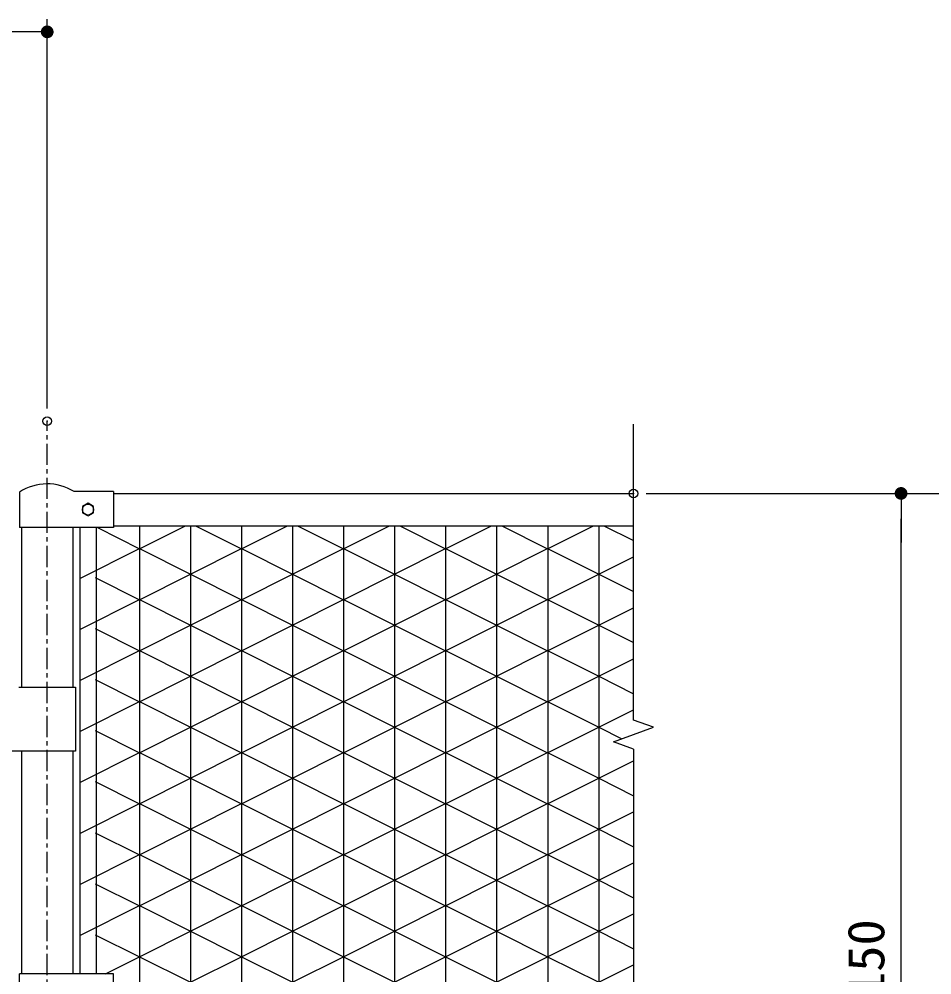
# Model space of a CAD drawing. Units: millimetres, scale not verified. Extents: x -4425 to 4425, y -3150 to 3150.
# Drawn here: x -2105 to -1032, y 486 to 1610 of the extents above; entities that cross this region are included whole.
import ezdxf
from ezdxf.enums import TextEntityAlignment as Align

# ---------------------------------------------------------------- set-up
doc = ezdxf.new("R2010")
doc.units = ezdxf.units.MM
doc.header["$LTSCALE"] = 20
doc.header["$PDMODE"] = 32
doc.header["$PDSIZE"] = 10
doc.linetypes.add('USER1', pattern=[2, 1.25, -0.25, 0.25, -0.25])
for name, color, linetype, lineweight in [('0-0_BUHIN', 7, 'Continuous', 25), ('0-2_KOUZOU', 7, 'Continuous', 25), ('0-3_SUNPOU', 1, 'Continuous', 25), ('0-D_AMI-HATCH', 6, 'Continuous', 25)]:
    doc.layers.add(name, color=color, linetype=linetype, lineweight=lineweight)
doc.layers.add('0-5_DEFPOINTS', color=7, linetype='Continuous')
doc.styles.add('ＭＳ ゴシック', font='')
doc.styles.get('ＭＳ ゴシック').set_extended_font_data('MS Gothic')

# ---------------------------------------------------------------- blocks, each defined once
blk = doc.blocks.new('M1')
at = {"layer": '0-3_SUNPOU'}
blk.add_line((-5, 0), (-38.58, 0), dxfattribs=at)
for points in [[(0, 0), (-5, 0), (-4.96, 0.63)], [(0, 0), (-4.96, -0.63), (-5, 0)], [(0, 0), (-4.96, 0.63), (-4.84, 1.24)], [(0, 0), (-4.84, -1.24), (-4.96, -0.63)], [(0, 0), (-4.84, 1.24), (-4.65, 1.84)], [(0, 0), (-4.65, -1.84), (-4.84, -1.24)], [(0, 0), (-4.65, 1.84), (-4.38, 2.41)], [(0, 0), (-4.38, -2.41), (-4.65, -1.84)], [(0, 0), (-4.38, 2.41), (-4.05, 2.94)], [(0, 0), (-4.05, -2.94), (-4.38, -2.41)], [(0, 0), (-4.05, 2.94), (-3.64, 3.42)], [(0, 0), (-3.64, -3.42), (-4.05, -2.94)], [(0, 0), (-3.64, 3.42), (-3.19, 3.85)], [(0, 0), (-3.19, -3.85), (-3.64, -3.42)], [(0, 0), (-3.19, 3.85), (-2.68, 4.22)], [(0, 0), (-2.68, -4.22), (-3.19, -3.85)], [(0, 0), (-2.68, 4.22), (-2.13, 4.52)], [(0, 0), (-2.13, -4.52), (-2.68, -4.22)], [(0, 0), (-2.13, 4.52), (-1.55, 4.76)], [(0, 0), (-1.55, -4.76), (-2.13, -4.52)], [(0, 0), (-1.55, 4.76), (-0.94, 4.91)], [(0, 0), (-0.94, -4.91), (-1.55, -4.76)], [(0, 0), (-0.94, 4.91), (-0.31, 4.99)], [(0, 0), (-0.31, -4.99), (-0.94, -4.91)], [(0, 0), (-0.31, 4.99), (0.31, 4.99)], [(0, 0), (0.31, -4.99), (-0.31, -4.99)], [(0, 0), (0.31, 4.99), (0.94, 4.91)], [(0, 0), (0.94, 4.91), (1.55, 4.76)], [(0, 0), (1.55, 4.76), (2.13, 4.52)], [(0, 0), (2.13, 4.52), (2.68, 4.22)], [(0, 0), (2.68, 4.22), (3.19, 3.85)], [(0, 0), (3.19, 3.85), (3.64, 3.42)], [(0, 0), (3.64, 3.42), (4.05, 2.94)], [(0, 0), (4.05, 2.94), (4.38, 2.41)], [(0, 0), (4.38, 2.41), (4.65, 1.84)], [(0, 0), (4.65, 1.84), (4.84, 1.24)], [(0, 0), (4.84, 1.24), (4.96, 0.63)], [(0, 0), (4.96, 0.63), (5, 0)], [(0, 0), (0.94, -4.91), (0.31, -4.99)], [(0, 0), (1.55, -4.76), (0.94, -4.91)], [(0, 0), (2.13, -4.52), (1.55, -4.76)], [(0, 0), (2.68, -4.22), (2.13, -4.52)], [(0, 0), (3.19, -3.85), (2.68, -4.22)], [(0, 0), (3.64, -3.42), (3.19, -3.85)], [(0, 0), (4.05, -2.94), (3.64, -3.42)], [(0, 0), (4.38, -2.41), (4.05, -2.94)], [(0, 0), (4.65, -1.84), (4.38, -2.41)], [(0, 0), (4.84, -1.24), (4.65, -1.84)], [(0, 0), (4.96, -0.63), (4.84, -1.24)], [(0, 0), (5, 0), (4.96, -0.63)]]:
    blk.add_solid(points, dxfattribs=at)

msp = doc.modelspace()

# ---------------------------------------------------------------- linework, layer by layer
at = {"layer": '0-0_BUHIN'}
for p, q in [((-2105.08, 1053.58), (-2105.08, 1011.81)), ((-2105.08, 1053.58), (-2105.08, 1011.81)), ((-1994.34, 1054.31), (-2040.73, 1054.31)), ((-1994.34, 1054.31), (-1994.34, 1011.81)), ((-1994.34, 1011.81), (-2105.09, 1011.81)), ((-2105.63, 824.06), (-2039.03, 824.06)), ((-2039.03, 824.06), (-2039.03, 749.06)), ((-2039.03, 749.06), (-2118.93, 749.06))]:
    msp.add_line(p, q, dxfattribs=at)
msp.add_arc((-2072.33, 1003.31), 60, 58.22107, 123.0793, dxfattribs=at)
at = {"layer": '0-2_KOUZOU', "color": 1, "linetype": 'USER1'}
msp.add_line((-2072.33, -474.48), (-2072.33, 1137.05), dxfattribs=at)
at = {"layer": '0-2_KOUZOU'}
for p, q in [((-1382.95, 785.51), (-1382.95, 1133.49)), ((-1994.34, 1052.06), (-1382.95, 1052.06)), ((-2102.58, 1011.81), (-2102.58, 824.06)), ((-2042.08, 1011.81), (-2042.08, 824.06)), ((-2033.84, 1011.81), (-2033.84, 487.06)), ((-2014.84, 1011.81), (-2014.84, 487.06)), ((-1994.34, 1014.06), (-1382.95, 1014.06)), ((-1406.44, 759.86), (-1359.45, 776.96)), ((-1359.45, 776.96), (-1382.95, 785.51)), ((-1382.95, 751.31), (-1406.44, 759.86)), ((-2102.58, 749.06), (-2102.58, 487.06)), ((-2042.08, 749.06), (-2042.08, 487.06)), ((-1382.95, 751.31), (-1382.95, 77.98)), ((-2105.08, 467.06), (-2105.08, 487.06)), ((-1994.34, 487.06), (-2105.08, 487.06)), ((-1994.34, 467.06), (-1994.34, 487.06))]:
    msp.add_line(p, q, dxfattribs=at)
msp.add_lwpolyline([(-2024.33, 1040.57), (-2030.84, 1036.82), (-2030.84, 1029.31), (-2024.33, 1025.56), (-2017.83, 1029.31), (-2017.83, 1036.82)], close=True, dxfattribs=at)
msp.add_circle((-2024.33, 1033.06), 6.5, dxfattribs=at)
at = {"layer": '0-3_SUNPOU'}
for p, q in [((-2072.33, 1152.05), (-2072.33, 1609.88)), ((-2102.33, 1594.88), (-3077.33, 1594.88)), ((-1367.95, 1052.06), (-1053.27, 1052.06)), ((-1367.95, 1052.06), (-933.27, 1052.06)), ((-1367.95, 1052.06), (-813.27, 1052.06)), ((-1068.27, -67.94), (-1068.27, 1022.06))]:
    msp.add_line(p, q, dxfattribs=at)
at = {"layer": '0-5_DEFPOINTS'}
for p in [(-2072.33, 1137.05), (-1382.95, 1052.06), (-1068.27, 1052.06)]:
    msp.add_point(p, dxfattribs=at)
at = {"layer": '0-D_AMI-HATCH'}
for p, q in [((-2013.36, 1011.81), (-1963.83, 986.94)), ((-1963.83, 986.94), (-1909.82, 1014.06)), ((-1963.81, 1014.06), (-1963.81, -59.94)), ((-1903.81, 1014.06), (-1903.81, -59.94)), ((-1897.84, 1014.06), (-1843.83, 986.94)), ((-1843.83, 986.94), (-1789.82, 1014.06)), ((-1843.81, 1014.06), (-1843.81, -59.94)), ((-1783.81, 1014.06), (-1783.81, -59.94)), ((-1777.84, 1014.06), (-1723.83, 986.94)), ((-1723.83, 986.94), (-1669.82, 1014.06)), ((-1723.81, 1014.06), (-1723.81, -59.94)), ((-1663.81, 1014.06), (-1663.81, -59.94)), ((-1657.84, 1014.06), (-1603.83, 986.94)), ((-1603.83, 986.94), (-1549.82, 1014.06)), ((-1603.81, 1014.06), (-1603.81, -59.94)), ((-1543.81, 1014.06), (-1543.81, -59.94)), ((-1537.84, 1014.06), (-1483.83, 986.94)), ((-1483.83, 986.94), (-1429.82, 1014.06)), ((-1483.81, 1014.06), (-1483.81, -59.94)), ((-1423.81, 1014.06), (-1423.81, -59.94)), ((-1417.84, 1014.06), (-1382.95, 996.54)), ((-2033.83, 952.06), (-1963.83, 987.23)), ((-1963.83, 987.23), (-1903.81, 957.08)), ((-1903.84, 957.08), (-1843.83, 987.23)), ((-1843.83, 987.23), (-1783.81, 957.08)), ((-1783.84, 957.08), (-1723.83, 987.23)), ((-1723.83, 987.23), (-1663.81, 957.08)), ((-1663.84, 957.08), (-1603.83, 987.23)), ((-1603.83, 987.23), (-1543.81, 957.08)), ((-1543.84, 957.08), (-1483.83, 987.23)), ((-1483.83, 987.23), (-1423.81, 957.08)), ((-1423.84, 957.08), (-1382.95, 977.62)), ((-1963.83, 926.94), (-1903.81, 957.08)), ((-1903.84, 957.08), (-1843.83, 926.94)), ((-1843.83, 926.94), (-1783.81, 957.08)), ((-1783.84, 957.08), (-1723.83, 926.94)), ((-1723.83, 926.94), (-1663.81, 957.08)), ((-1663.84, 957.08), (-1603.83, 926.94)), ((-1603.83, 926.94), (-1543.81, 957.08)), ((-1543.84, 957.08), (-1483.83, 926.94)), ((-1483.83, 926.94), (-1423.81, 957.08)), ((-1423.84, 957.08), (-1382.95, 936.54)), ((-2015.85, 953.06), (-1963.83, 926.94)), ((-2033.83, 892.06), (-1963.83, 927.23)), ((-1963.83, 927.23), (-1903.81, 897.08)), ((-1903.84, 897.08), (-1843.83, 927.23)), ((-1843.83, 927.23), (-1783.81, 897.08)), ((-1783.84, 897.08), (-1723.83, 927.23)), ((-1723.83, 927.23), (-1663.81, 897.08)), ((-1663.84, 897.08), (-1603.83, 927.23)), ((-1603.83, 927.23), (-1543.81, 897.08)), ((-1543.84, 897.08), (-1483.83, 927.23)), ((-1483.83, 927.23), (-1423.81, 897.08)), ((-1423.84, 897.08), (-1382.95, 917.62)), ((-2015.85, 893.06), (-1963.83, 866.94)), ((-1963.83, 866.94), (-1903.81, 897.08)), ((-1903.84, 897.08), (-1843.83, 866.94)), ((-1843.83, 866.94), (-1783.81, 897.08)), ((-1783.84, 897.08), (-1723.83, 866.94)), ((-1723.83, 866.94), (-1663.81, 897.08)), ((-1663.84, 897.08), (-1603.83, 866.94)), ((-1603.83, 866.94), (-1543.81, 897.08)), ((-1543.84, 897.08), (-1483.83, 866.94)), ((-1483.83, 866.94), (-1423.81, 897.08)), ((-1423.84, 897.08), (-1382.95, 876.54)), ((-2033.83, 832.06), (-1963.83, 867.23)), ((-1963.83, 867.23), (-1903.81, 837.08)), ((-1903.84, 837.08), (-1843.83, 867.23)), ((-1843.83, 867.23), (-1783.81, 837.08)), ((-1783.84, 837.08), (-1723.83, 867.23)), ((-1723.83, 867.23), (-1663.81, 837.08)), ((-1663.84, 837.08), (-1603.83, 867.23)), ((-1603.83, 867.23), (-1543.81, 837.08)), ((-1543.84, 837.08), (-1483.83, 867.23)), ((-1483.83, 867.23), (-1423.81, 837.08)), ((-1423.84, 837.08), (-1382.95, 857.62)), ((-2015.85, 833.06), (-1963.83, 806.94)), ((-1963.83, 806.94), (-1903.81, 837.08)), ((-1903.84, 837.08), (-1843.83, 806.94)), ((-1843.83, 806.94), (-1783.81, 837.08)), ((-1783.84, 837.08), (-1723.83, 806.94)), ((-1723.83, 806.94), (-1663.81, 837.08)), ((-1663.84, 837.08), (-1603.83, 806.94)), ((-1603.83, 806.94), (-1543.81, 837.08)), ((-1543.84, 837.08), (-1483.83, 806.94)), ((-1483.83, 806.94), (-1423.81, 837.08)), ((-1423.84, 837.08), (-1382.95, 816.54)), ((-2033.83, 772.06), (-1963.83, 807.23)), ((-1963.83, 807.23), (-1903.81, 777.08)), ((-1903.84, 777.08), (-1843.83, 807.23)), ((-1843.83, 807.23), (-1783.81, 777.08)), ((-1783.84, 777.08), (-1723.83, 807.23)), ((-1723.83, 807.23), (-1663.81, 777.08)), ((-1663.84, 777.08), (-1603.83, 807.23)), ((-1603.83, 807.23), (-1543.81, 777.08)), ((-1543.84, 777.08), (-1483.83, 807.23)), ((-1483.83, 807.23), (-1423.81, 777.08)), ((-1423.84, 777.08), (-1382.95, 797.62)), ((-1963.83, 746.94), (-1903.81, 777.08)), ((-1903.84, 777.08), (-1843.83, 746.94)), ((-1843.83, 746.94), (-1783.81, 777.08)), ((-1783.84, 777.08), (-1723.83, 746.94)), ((-1723.83, 746.94), (-1663.81, 777.08)), ((-1663.84, 777.08), (-1603.83, 746.94)), ((-1603.83, 746.94), (-1543.81, 777.08)), ((-1543.84, 777.08), (-1483.83, 746.94)), ((-1483.83, 746.94), (-1423.81, 777.08)), ((-1423.84, 777.08), (-1396.65, 763.42)), ((-2015.85, 773.06), (-1963.83, 746.94)), ((-2033.83, 712.06), (-1963.83, 747.23)), ((-1963.83, 747.23), (-1903.81, 717.08)), ((-1903.84, 717.08), (-1843.83, 747.23)), ((-1843.83, 747.23), (-1783.81, 717.08)), ((-1783.84, 717.08), (-1723.83, 747.23)), ((-1723.83, 747.23), (-1663.81, 717.08)), ((-1663.84, 717.08), (-1603.83, 747.23)), ((-1603.83, 747.23), (-1543.81, 717.08)), ((-1543.84, 717.08), (-1483.83, 747.23)), ((-1483.83, 747.23), (-1423.81, 717.08)), ((-1423.84, 717.08), (-1382.95, 737.62)), ((-2015.85, 713.06), (-1963.83, 686.94)), ((-1963.83, 686.94), (-1903.81, 717.08)), ((-1903.84, 717.08), (-1843.83, 686.94)), ((-1843.83, 686.94), (-1783.81, 717.08)), ((-1783.84, 717.08), (-1723.83, 686.94)), ((-1723.83, 686.94), (-1663.81, 717.08)), ((-1663.84, 717.08), (-1603.83, 686.94)), ((-1603.83, 686.94), (-1543.81, 717.08)), ((-1543.84, 717.08), (-1483.83, 686.94)), ((-1483.83, 686.94), (-1423.81, 717.08)), ((-1423.84, 717.08), (-1382.95, 696.54)), ((-2033.83, 652.06), (-1963.83, 687.23)), ((-1963.83, 687.23), (-1903.81, 657.08)), ((-1903.84, 657.08), (-1843.83, 687.23)), ((-1843.83, 687.23), (-1783.81, 657.08)), ((-1783.84, 657.08), (-1723.83, 687.23)), ((-1723.83, 687.23), (-1663.81, 657.08)), ((-1663.84, 657.08), (-1603.83, 687.23)), ((-1603.83, 687.23), (-1543.81, 657.08)), ((-1543.84, 657.08), (-1483.83, 687.23)), ((-1483.83, 687.23), (-1423.81, 657.08)), ((-1423.84, 657.08), (-1382.95, 677.62)), ((-2015.85, 653.06), (-1963.83, 626.94)), ((-1963.83, 626.94), (-1903.81, 657.08)), ((-1903.84, 657.08), (-1843.83, 626.94)), ((-1843.83, 626.94), (-1783.81, 657.08)), ((-1783.84, 657.08), (-1723.83, 626.94)), ((-1723.83, 626.94), (-1663.81, 657.08)), ((-1663.84, 657.08), (-1603.83, 626.94)), ((-1603.83, 626.94), (-1543.81, 657.08)), ((-1543.84, 657.08), (-1483.83, 626.94)), ((-1483.83, 626.94), (-1423.81, 657.08)), ((-1423.84, 657.08), (-1382.95, 636.54)), ((-2033.83, 592.06), (-1963.83, 627.23)), ((-1963.83, 627.23), (-1903.81, 597.08)), ((-1903.84, 597.08), (-1843.83, 627.23)), ((-1843.83, 627.23), (-1783.81, 597.08)), ((-1783.84, 597.08), (-1723.83, 627.23)), ((-1723.83, 627.23), (-1663.81, 597.08)), ((-1663.84, 597.08), (-1603.83, 627.23)), ((-1603.83, 627.23), (-1543.81, 597.08)), ((-1543.84, 597.08), (-1483.83, 627.23)), ((-1483.83, 627.23), (-1423.81, 597.08)), ((-1423.84, 597.08), (-1382.95, 617.62)), ((-1963.83, 566.94), (-1903.81, 597.08)), ((-1903.84, 597.08), (-1843.83, 566.94)), ((-1843.83, 566.94), (-1783.81, 597.08)), ((-1783.84, 597.08), (-1723.83, 566.94)), ((-1723.83, 566.94), (-1663.81, 597.08)), ((-1663.84, 597.08), (-1603.83, 566.94)), ((-1603.83, 566.94), (-1543.81, 597.08)), ((-1543.84, 597.08), (-1483.83, 566.94)), ((-1483.83, 566.94), (-1423.81, 597.08)), ((-1423.84, 597.08), (-1382.95, 576.54)), ((-2015.85, 593.06), (-1963.83, 566.94)), ((-2033.83, 532.06), (-1963.83, 567.23)), ((-1963.83, 567.23), (-1903.81, 537.08)), ((-1903.84, 537.08), (-1843.83, 567.23)), ((-1843.83, 567.23), (-1783.81, 537.08)), ((-1783.84, 537.08), (-1723.83, 567.23)), ((-1723.83, 567.23), (-1663.81, 537.08)), ((-1663.84, 537.08), (-1603.83, 567.23)), ((-1603.83, 567.23), (-1543.81, 537.08)), ((-1543.84, 537.08), (-1483.83, 567.23)), ((-1483.83, 567.23), (-1423.81, 537.08)), ((-1423.84, 537.08), (-1382.95, 557.62)), ((-2015.85, 533.06), (-1963.83, 506.94)), ((-1963.83, 506.94), (-1903.81, 537.08)), ((-1903.84, 537.08), (-1843.83, 506.94)), ((-1843.83, 506.94), (-1783.81, 537.08)), ((-1783.84, 537.08), (-1723.83, 506.94)), ((-1723.83, 506.94), (-1663.81, 537.08)), ((-1663.84, 537.08), (-1603.83, 506.94)), ((-1603.83, 506.94), (-1543.81, 537.08)), ((-1543.84, 537.08), (-1483.83, 506.94)), ((-1483.83, 506.94), (-1423.81, 537.08)), ((-1423.84, 537.08), (-1382.95, 516.54)), ((-2003.97, 487.06), (-1963.83, 507.23)), ((-1963.83, 507.23), (-1903.81, 477.08)), ((-1903.84, 477.08), (-1843.83, 507.23)), ((-1843.83, 507.23), (-1783.81, 477.08)), ((-1783.84, 477.08), (-1723.83, 507.23)), ((-1723.83, 507.23), (-1663.81, 477.08)), ((-1663.84, 477.08), (-1603.83, 507.23)), ((-1603.83, 507.23), (-1543.81, 477.08)), ((-1543.84, 477.08), (-1483.83, 507.23)), ((-1483.83, 507.23), (-1423.81, 477.08)), ((-1423.84, 477.08), (-1382.95, 497.62))]:
    msp.add_line(p, q, dxfattribs=at)

# ---------------------------------------------------------------- block references
at = {"layer": '0-3_SUNPOU', "xscale": 1.5, "yscale": 1.5}
msp.add_blockref('M1', (-2072.33, 1594.88), dxfattribs=at)
at = {"layer": '0-3_SUNPOU', "xscale": 1.5, "yscale": 1.5, "rotation": 90}
msp.add_blockref('M1', (-1068.27, 1052.06), dxfattribs=at)

# ---------------------------------------------------------------- texts
at = {"layer": '0-3_SUNPOU', "color": 3, "style": 'ＭＳ ゴシック', "width": 1.05}
msp.add_text('1150', height=43.3, rotation=90, dxfattribs=at).set_placement((-1074.95, 427.56), align=Align.BOTTOM_LEFT)

doc.saveas('drawing.dxf')
